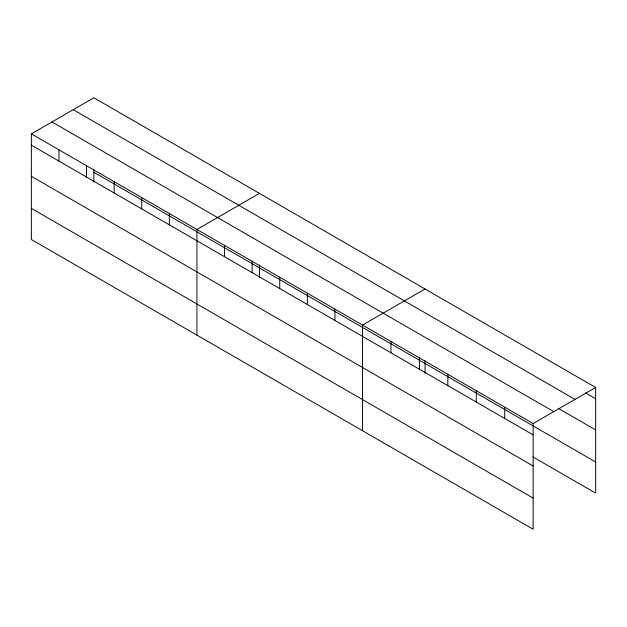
<?xml version="1.0" encoding="UTF-8"?>
<svg xmlns="http://www.w3.org/2000/svg" width="627" height="627" viewBox="0 0 627 627"><rect width="100%" height="100%" fill="white"/><g stroke="black" fill="none" stroke-linecap="round" stroke-linejoin="round"><path stroke-width="0.94" d="M533.138 466.01L533.138 423.57L31.35 133.864L31.35 239.522L533.138 529.227L533.138 466.01L31.35 176.305M532.926 456.918L595.65 493.135L595.65 387.478L93.862 97.773L31.35 133.864M259.453 193.375L196.941 229.466L196.941 335.124M425.043 288.976L362.531 325.068L362.531 430.725M533.138 423.57L595.65 387.478M585.618 392.988L595.65 398.788M73.234 109.686L575.022 399.391M558.853 408.671L595.65 429.918M51.978 121.959L553.766 411.657M93.862 172.292L595.65 461.997M31.35 145.174L533.138 434.879M31.35 208.383L533.138 498.089M504.704 407.158L504.704 418.46M476.269 390.739L476.269 402.04M447.835 374.319L447.835 385.629M425.043 360.58L425.043 373.23M419.4 357.907L419.4 369.209M390.966 341.488L390.966 352.797M334.928 309.135L334.928 320.444M307.332 293.201L307.332 304.51M279.736 277.267L279.736 288.577M259.453 264.978L259.453 277.628M252.132 261.334L252.132 272.643M224.537 245.4L224.537 256.709M169.345 213.533L169.345 224.842M141.741 197.599L141.741 208.909M114.145 181.665L114.145 192.975M93.862 169.376L93.862 182.026M86.55 165.732L86.55 177.041M58.946 149.798L58.946 161.108"/></g></svg>
